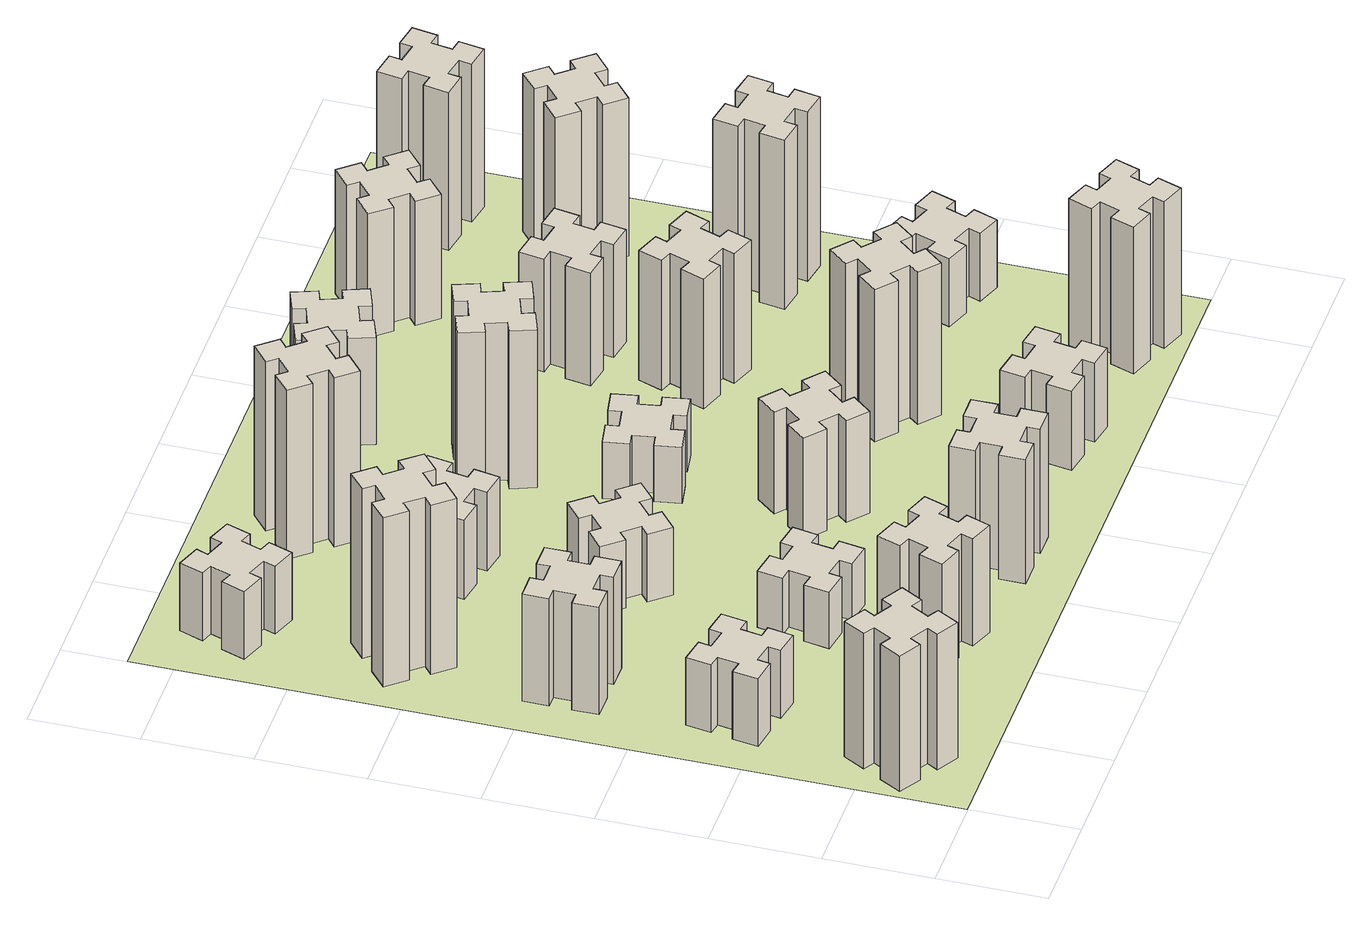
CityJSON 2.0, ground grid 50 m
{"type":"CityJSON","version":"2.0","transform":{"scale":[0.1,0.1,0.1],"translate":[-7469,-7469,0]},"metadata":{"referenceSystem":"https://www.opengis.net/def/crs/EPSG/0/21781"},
"CityObjects":{
"building1":{"type":"Building","attributes":{"class":"1000","function":"1000","usage":"1000","yearOfConstruction":2016,"roofType":"1000","measuredHeight":72,"storeysAboveGround":30,"storeysBelowGround":0},"geometry":[{"type":"Solid","lod":"1","boundaries":[[[[0,1,2,3,4,5,6,7,8,9,10,11,12,13,14,15,16,17,18,19]],[[17,16,20,21]],[[16,15,22,20]],[[15,14,23,22]],[[14,13,24,23]],[[13,12,25,24]],[[12,11,26,25]],[[11,10,27,26]],[[10,9,28,27]],[[9,8,29,28]],[[8,7,30,29]],[[7,6,31,30]],[[6,5,32,31]],[[5,4,33,32]],[[4,3,34,33]],[[3,2,35,34]],[[2,1,36,35]],[[1,0,37,36]],[[0,19,38,37]],[[19,18,39,38]],[[18,17,21,39]],[[24,25,26,27,28,29,30,31,32,33,34,35,36,37,38,39,21,20,22,23]]]]}]},
"building2":{"type":"Building","attributes":{"class":"1000","function":"1000","usage":"1000","yearOfConstruction":2016,"roofType":"1000","measuredHeight":36,"storeysAboveGround":30,"storeysBelowGround":0},"geometry":[{"type":"Solid","lod":"1","boundaries":[[[[40,41,42,43,44,45,46,47,48,49,50,51,52,53,54,55,56,57,58,59]],[[57,56,60,61]],[[56,55,62,60]],[[55,54,63,62]],[[54,53,64,63]],[[53,52,65,64]],[[52,51,66,65]],[[51,50,67,66]],[[50,49,68,67]],[[49,48,69,68]],[[48,47,70,69]],[[47,46,71,70]],[[46,45,72,71]],[[45,44,73,72]],[[44,43,74,73]],[[43,42,75,74]],[[42,41,76,75]],[[41,40,77,76]],[[40,59,78,77]],[[59,58,79,78]],[[58,57,61,79]],[[64,65,66,67,68,69,70,71,72,73,74,75,76,77,78,79,61,60,62,63]]]]}]},
"building3":{"type":"Building","attributes":{"class":"1000","function":"1000","usage":"1000","yearOfConstruction":2016,"roofType":"1000","measuredHeight":57,"storeysAboveGround":30,"storeysBelowGround":0},"geometry":[{"type":"Solid","lod":"1","boundaries":[[[[80,81,82,83,84,85,86,87,88,89,90,91,92,93,94,95,96,97,98,99]],[[97,96,100,101]],[[96,95,102,100]],[[95,94,103,102]],[[94,93,104,103]],[[93,92,105,104]],[[92,91,106,105]],[[91,90,107,106]],[[90,89,108,107]],[[89,88,109,108]],[[88,87,110,109]],[[87,86,111,110]],[[86,85,112,111]],[[85,84,113,112]],[[84,83,114,113]],[[83,82,115,114]],[[82,81,116,115]],[[81,80,117,116]],[[80,99,118,117]],[[99,98,119,118]],[[98,97,101,119]],[[104,105,106,107,108,109,110,111,112,113,114,115,116,117,118,119,101,100,102,103]]]]}]},
"building4":{"type":"Building","attributes":{"class":"1000","function":"1000","usage":"1000","yearOfConstruction":2016,"roofType":"1000","measuredHeight":90,"storeysAboveGround":30,"storeysBelowGround":0},"geometry":[{"type":"Solid","lod":"1","boundaries":[[[[120,121,122,123,124,125,126,127,128,129,130,131,132,133,134,135,136,137,138,139]],[[137,136,140,141]],[[136,135,142,140]],[[135,134,143,142]],[[134,133,144,143]],[[133,132,145,144]],[[132,131,146,145]],[[131,130,147,146]],[[130,129,148,147]],[[129,128,149,148]],[[128,127,150,149]],[[127,126,151,150]],[[126,125,152,151]],[[125,124,153,152]],[[124,123,154,153]],[[123,122,155,154]],[[122,121,156,155]],[[121,120,157,156]],[[120,139,158,157]],[[139,138,159,158]],[[138,137,141,159]],[[144,145,146,147,148,149,150,151,152,153,154,155,156,157,158,159,141,140,142,143]]]]}]},
"building5":{"type":"Building","attributes":{"class":"1000","function":"1000","usage":"1000","yearOfConstruction":2016,"roofType":"1000","measuredHeight":57,"storeysAboveGround":30,"storeysBelowGround":0},"geometry":[{"type":"Solid","lod":"1","boundaries":[[[[160,161,162,163,164,165,166,167,168,169,170,171,172,173,174,175,176,177,178,179]],[[177,176,180,181]],[[176,175,182,180]],[[175,174,183,182]],[[174,173,184,183]],[[173,172,185,184]],[[172,171,186,185]],[[171,170,187,186]],[[170,169,188,187]],[[169,168,189,188]],[[168,167,190,189]],[[167,166,191,190]],[[166,165,192,191]],[[165,164,193,192]],[[164,163,194,193]],[[163,162,195,194]],[[162,161,196,195]],[[161,160,197,196]],[[160,179,198,197]],[[179,178,199,198]],[[178,177,181,199]],[[184,185,186,187,188,189,190,191,192,193,194,195,196,197,198,199,181,180,182,183]]]]}]},
"building6":{"type":"Building","attributes":{"class":"1000","function":"1000","usage":"1000","yearOfConstruction":2016,"roofType":"1000","measuredHeight":36,"storeysAboveGround":30,"storeysBelowGround":0},"geometry":[{"type":"Solid","lod":"1","boundaries":[[[[200,201,202,203,204,205,206,207,208,209,210,211,212,213,214,215,216,217,218,219]],[[217,216,220,221]],[[216,215,222,220]],[[215,214,223,222]],[[214,213,224,223]],[[213,212,225,224]],[[212,211,226,225]],[[211,210,227,226]],[[210,209,228,227]],[[209,208,229,228]],[[208,207,230,229]],[[207,206,231,230]],[[206,205,232,231]],[[205,204,233,232]],[[204,203,234,233]],[[203,202,235,234]],[[202,201,236,235]],[[201,200,237,236]],[[200,219,238,237]],[[219,218,239,238]],[[218,217,221,239]],[[224,225,226,227,228,229,230,231,232,233,234,235,236,237,238,239,221,220,222,223]]]]}]},
"building7":{"type":"Building","attributes":{"class":"1000","function":"1000","usage":"1000","yearOfConstruction":2016,"roofType":"1000","measuredHeight":30,"storeysAboveGround":30,"storeysBelowGround":0},"geometry":[{"type":"Solid","lod":"1","boundaries":[[[[240,241,242,243,244,245,246,247,248,249,250,251,252,253,254,255,256,257,258,259]],[[257,256,260,261]],[[256,255,262,260]],[[255,254,263,262]],[[254,253,264,263]],[[253,252,265,264]],[[252,251,266,265]],[[251,250,267,266]],[[250,249,268,267]],[[249,248,269,268]],[[248,247,270,269]],[[247,246,271,270]],[[246,245,272,271]],[[245,244,273,272]],[[244,243,274,273]],[[243,242,275,274]],[[242,241,276,275]],[[241,240,277,276]],[[240,259,278,277]],[[259,258,279,278]],[[258,257,261,279]],[[264,265,266,267,268,269,270,271,272,273,274,275,276,277,278,279,261,260,262,263]]]]}]},
"building8":{"type":"Building","attributes":{"class":"1000","function":"1000","usage":"1000","yearOfConstruction":2016,"roofType":"1000","measuredHeight":36,"storeysAboveGround":30,"storeysBelowGround":0},"geometry":[{"type":"Solid","lod":"1","boundaries":[[[[280,281,282,283,284,285,286,287,288,289,290,291,292,293,294,295,296,297,298,299]],[[297,296,300,301]],[[296,295,302,300]],[[295,294,303,302]],[[294,293,304,303]],[[293,292,305,304]],[[292,291,306,305]],[[291,290,307,306]],[[290,289,308,307]],[[289,288,309,308]],[[288,287,310,309]],[[287,286,311,310]],[[286,285,312,311]],[[285,284,313,312]],[[284,283,314,313]],[[283,282,315,314]],[[282,281,316,315]],[[281,280,317,316]],[[280,299,318,317]],[[299,298,319,318]],[[298,297,301,319]],[[304,305,306,307,308,309,310,311,312,313,314,315,316,317,318,319,301,300,302,303]]]]}]},
"building9":{"type":"Building","attributes":{"class":"1000","function":"1000","usage":"1000","yearOfConstruction":2016,"roofType":"1000","measuredHeight":42,"storeysAboveGround":30,"storeysBelowGround":0},"geometry":[{"type":"Solid","lod":"1","boundaries":[[[[320,321,322,323,324,325,326,327,328,329,330,331,332,333,334,335,336,337,338,339]],[[337,336,340,341]],[[336,335,342,340]],[[335,334,343,342]],[[334,333,344,343]],[[333,332,345,344]],[[332,331,346,345]],[[331,330,347,346]],[[330,329,348,347]],[[329,328,349,348]],[[328,327,350,349]],[[327,326,351,350]],[[326,325,352,351]],[[325,324,353,352]],[[324,323,354,353]],[[323,322,355,354]],[[322,321,356,355]],[[321,320,357,356]],[[320,339,358,357]],[[339,338,359,358]],[[338,337,341,359]],[[344,345,346,347,348,349,350,351,352,353,354,355,356,357,358,359,341,340,342,343]]]]}]},
"building10":{"type":"Building","attributes":{"class":"1000","function":"1000","usage":"1000","yearOfConstruction":2016,"roofType":"1000","measuredHeight":66,"storeysAboveGround":30,"storeysBelowGround":0},"geometry":[{"type":"Solid","lod":"1","boundaries":[[[[360,361,362,363,364,365,366,367,368,369,370,371,372,373,374,375,376,377,378,379]],[[377,376,380,381]],[[376,375,382,380]],[[375,374,383,382]],[[374,373,384,383]],[[373,372,385,384]],[[372,371,386,385]],[[371,370,387,386]],[[370,369,388,387]],[[369,368,389,388]],[[368,367,390,389]],[[367,366,391,390]],[[366,365,392,391]],[[365,364,393,392]],[[364,363,394,393]],[[363,362,395,394]],[[362,361,396,395]],[[361,360,397,396]],[[360,379,398,397]],[[379,378,399,398]],[[378,377,381,399]],[[384,385,386,387,388,389,390,391,392,393,394,395,396,397,398,399,381,380,382,383]]]]}]},
"building11":{"type":"Building","attributes":{"class":"1000","function":"1000","usage":"1000","yearOfConstruction":2016,"roofType":"1000","measuredHeight":90,"storeysAboveGround":30,"storeysBelowGround":0},"geometry":[{"type":"Solid","lod":"1","boundaries":[[[[400,401,402,403,404,405,406,407,408,409,410,411,412,413,414,415,416,417,418,419]],[[417,416,420,421]],[[416,415,422,420]],[[415,414,423,422]],[[414,413,424,423]],[[413,412,425,424]],[[412,411,426,425]],[[411,410,427,426]],[[410,409,428,427]],[[409,408,429,428]],[[408,407,430,429]],[[407,406,431,430]],[[406,405,432,431]],[[405,404,433,432]],[[404,403,434,433]],[[403,402,435,434]],[[402,401,436,435]],[[401,400,437,436]],[[400,419,438,437]],[[419,418,439,438]],[[418,417,421,439]],[[424,425,426,427,428,429,430,431,432,433,434,435,436,437,438,439,421,420,422,423]]]]}]},
"building12":{"type":"Building","attributes":{"class":"1000","function":"1000","usage":"1000","yearOfConstruction":2016,"roofType":"1000","measuredHeight":54,"storeysAboveGround":30,"storeysBelowGround":0},"geometry":[{"type":"Solid","lod":"1","boundaries":[[[[440,441,442,443,444,445,446,447,448,449,450,451,452,453,454,455,456,457,458,459]],[[457,456,460,461]],[[456,455,462,460]],[[455,454,463,462]],[[454,453,464,463]],[[453,452,465,464]],[[452,451,466,465]],[[451,450,467,466]],[[450,449,468,467]],[[449,448,469,468]],[[448,447,470,469]],[[447,446,471,470]],[[446,445,472,471]],[[445,444,473,472]],[[444,443,474,473]],[[443,442,475,474]],[[442,441,476,475]],[[441,440,477,476]],[[440,459,478,477]],[[459,458,479,478]],[[458,457,461,479]],[[464,465,466,467,468,469,470,471,472,473,474,475,476,477,478,479,461,460,462,463]]]]}]},
"building13":{"type":"Building","attributes":{"class":"1000","function":"1000","usage":"1000","yearOfConstruction":2016,"roofType":"1000","measuredHeight":30,"storeysAboveGround":30,"storeysBelowGround":0},"geometry":[{"type":"Solid","lod":"1","boundaries":[[[[480,481,482,483,484,485,486,487,488,489,490,491,492,493,494,495,496,497,498,499]],[[497,496,500,501]],[[496,495,502,500]],[[495,494,503,502]],[[494,493,504,503]],[[493,492,505,504]],[[492,491,506,505]],[[491,490,507,506]],[[490,489,508,507]],[[489,488,509,508]],[[488,487,510,509]],[[487,486,511,510]],[[486,485,512,511]],[[485,484,513,512]],[[484,483,514,513]],[[483,482,515,514]],[[482,481,516,515]],[[481,480,517,516]],[[480,499,518,517]],[[499,498,519,518]],[[498,497,501,519]],[[504,505,506,507,508,509,510,511,512,513,514,515,516,517,518,519,501,500,502,503]]]]}]},
"building14":{"type":"Building","attributes":{"class":"1000","function":"1000","usage":"1000","yearOfConstruction":2016,"roofType":"1000","measuredHeight":84,"storeysAboveGround":30,"storeysBelowGround":0},"geometry":[{"type":"Solid","lod":"1","boundaries":[[[[520,521,522,523,524,525,526,527,528,529,530,531,532,533,534,535,536,537,538,539]],[[537,536,540,541]],[[536,535,542,540]],[[535,534,543,542]],[[534,533,544,543]],[[533,532,545,544]],[[532,531,546,545]],[[531,530,547,546]],[[530,529,548,547]],[[529,528,549,548]],[[528,527,550,549]],[[527,526,551,550]],[[526,525,552,551]],[[525,524,553,552]],[[524,523,554,553]],[[523,522,555,554]],[[522,521,556,555]],[[521,520,557,556]],[[520,539,558,557]],[[539,538,559,558]],[[538,537,541,559]],[[544,545,546,547,548,549,550,551,552,553,554,555,556,557,558,559,541,540,542,543]]]]}]},
"building15":{"type":"Building","attributes":{"class":"1000","function":"1000","usage":"1000","yearOfConstruction":2016,"roofType":"1000","measuredHeight":42,"storeysAboveGround":30,"storeysBelowGround":0},"geometry":[{"type":"Solid","lod":"1","boundaries":[[[[560,561,562,563,564,565,566,567,568,569,570,571,572,573,574,575,576,577,578,579]],[[577,576,580,581]],[[576,575,582,580]],[[575,574,583,582]],[[574,573,584,583]],[[573,572,585,584]],[[572,571,586,585]],[[571,570,587,586]],[[570,569,588,587]],[[569,568,589,588]],[[568,567,590,589]],[[567,566,591,590]],[[566,565,592,591]],[[565,564,593,592]],[[564,563,594,593]],[[563,562,595,594]],[[562,561,596,595]],[[561,560,597,596]],[[560,579,598,597]],[[579,578,599,598]],[[578,577,581,599]],[[584,585,586,587,588,589,590,591,592,593,594,595,596,597,598,599,581,580,582,583]]]]}]},
"building16":{"type":"Building","attributes":{"class":"1000","function":"1000","usage":"1000","yearOfConstruction":2016,"roofType":"1000","measuredHeight":57,"storeysAboveGround":30,"storeysBelowGround":0},"geometry":[{"type":"Solid","lod":"1","boundaries":[[[[600,601,602,603,604,605,606,607,608,609,610,611,612,613,614,615,616,617,618,619]],[[617,616,620,621]],[[616,615,622,620]],[[615,614,623,622]],[[614,613,624,623]],[[613,612,625,624]],[[612,611,626,625]],[[611,610,627,626]],[[610,609,628,627]],[[609,608,629,628]],[[608,607,630,629]],[[607,606,631,630]],[[606,605,632,631]],[[605,604,633,632]],[[604,603,634,633]],[[603,602,635,634]],[[602,601,636,635]],[[601,600,637,636]],[[600,619,638,637]],[[619,618,639,638]],[[618,617,621,639]],[[624,625,626,627,628,629,630,631,632,633,634,635,636,637,638,639,621,620,622,623]]]]}]},
"building17":{"type":"Building","attributes":{"class":"1000","function":"1000","usage":"1000","yearOfConstruction":2016,"roofType":"1000","measuredHeight":81,"storeysAboveGround":30,"storeysBelowGround":0},"geometry":[{"type":"Solid","lod":"1","boundaries":[[[[640,641,642,643,644,645,646,647,648,649,650,651,652,653,654,655,656,657,658,659]],[[657,656,660,661]],[[656,655,662,660]],[[655,654,663,662]],[[654,653,664,663]],[[653,652,665,664]],[[652,651,666,665]],[[651,650,667,666]],[[650,649,668,667]],[[649,648,669,668]],[[648,647,670,669]],[[647,646,671,670]],[[646,645,672,671]],[[645,644,673,672]],[[644,643,674,673]],[[643,642,675,674]],[[642,641,676,675]],[[641,640,677,676]],[[640,659,678,677]],[[659,658,679,678]],[[658,657,661,679]],[[664,665,666,667,668,669,670,671,672,673,674,675,676,677,678,679,661,660,662,663]]]]}]},
"building18":{"type":"Building","attributes":{"class":"1000","function":"1000","usage":"1000","yearOfConstruction":2016,"roofType":"1000","measuredHeight":69,"storeysAboveGround":30,"storeysBelowGround":0},"geometry":[{"type":"Solid","lod":"1","boundaries":[[[[680,681,682,683,684,685,686,687,688,689,690,691,692,693,694,695,696,697,698,699]],[[697,696,700,701]],[[696,695,702,700]],[[695,694,703,702]],[[694,693,704,703]],[[693,692,705,704]],[[692,691,706,705]],[[691,690,707,706]],[[690,689,708,707]],[[689,688,709,708]],[[688,687,710,709]],[[687,686,711,710]],[[686,685,712,711]],[[685,684,713,712]],[[684,683,714,713]],[[683,682,715,714]],[[682,681,716,715]],[[681,680,717,716]],[[680,699,718,717]],[[699,698,719,718]],[[698,697,701,719]],[[704,705,706,707,708,709,710,711,712,713,714,715,716,717,718,719,701,700,702,703]]]]}]},
"building19":{"type":"Building","attributes":{"class":"1000","function":"1000","usage":"1000","yearOfConstruction":2016,"roofType":"1000","measuredHeight":60,"storeysAboveGround":30,"storeysBelowGround":0},"geometry":[{"type":"Solid","lod":"1","boundaries":[[[[720,721,722,723,724,725,726,727,728,729,730,731,732,733,734,735,736,737,738,739]],[[737,736,740,741]],[[736,735,742,740]],[[735,734,743,742]],[[734,733,744,743]],[[733,732,745,744]],[[732,731,746,745]],[[731,730,747,746]],[[730,729,748,747]],[[729,728,749,748]],[[728,727,750,749]],[[727,726,751,750]],[[726,725,752,751]],[[725,724,753,752]],[[724,723,754,753]],[[723,722,755,754]],[[722,721,756,755]],[[721,720,757,756]],[[720,739,758,757]],[[739,738,759,758]],[[738,737,741,759]],[[744,745,746,747,748,749,750,751,752,753,754,755,756,757,758,759,741,740,742,743]]]]}]},
"building20":{"type":"Building","attributes":{"class":"1000","function":"1000","usage":"1000","yearOfConstruction":2016,"roofType":"1000","measuredHeight":78,"storeysAboveGround":30,"storeysBelowGround":0},"geometry":[{"type":"Solid","lod":"1","boundaries":[[[[760,761,762,763,764,765,766,767,768,769,770,771,772,773,774,775,776,777,778,779]],[[777,776,780,781]],[[776,775,782,780]],[[775,774,783,782]],[[774,773,784,783]],[[773,772,785,784]],[[772,771,786,785]],[[771,770,787,786]],[[770,769,788,787]],[[769,768,789,788]],[[768,767,790,789]],[[767,766,791,790]],[[766,765,792,791]],[[765,764,793,792]],[[764,763,794,793]],[[763,762,795,794]],[[762,761,796,795]],[[761,760,797,796]],[[760,779,798,797]],[[779,778,799,798]],[[778,777,781,799]],[[784,785,786,787,788,789,790,791,792,793,794,795,796,797,798,799,781,780,782,783]]]]}]},
"building21":{"type":"Building","attributes":{"class":"1000","function":"1000","usage":"1000","yearOfConstruction":2016,"roofType":"1000","measuredHeight":66,"storeysAboveGround":30,"storeysBelowGround":0},"geometry":[{"type":"Solid","lod":"1","boundaries":[[[[800,801,802,803,804,805,806,807,808,809,810,811,812,813,814,815,816,817,818,819]],[[817,816,820,821]],[[816,815,822,820]],[[815,814,823,822]],[[814,813,824,823]],[[813,812,825,824]],[[812,811,826,825]],[[811,810,827,826]],[[810,809,828,827]],[[809,808,829,828]],[[808,807,830,829]],[[807,806,831,830]],[[806,805,832,831]],[[805,804,833,832]],[[804,803,834,833]],[[803,802,835,834]],[[802,801,836,835]],[[801,800,837,836]],[[800,819,838,837]],[[819,818,839,838]],[[818,817,821,839]],[[824,825,826,827,828,829,830,831,832,833,834,835,836,837,838,839,821,820,822,823]]]]}]},
"building22":{"type":"Building","attributes":{"class":"1000","function":"1000","usage":"1000","yearOfConstruction":2016,"roofType":"1000","measuredHeight":36,"storeysAboveGround":30,"storeysBelowGround":0},"geometry":[{"type":"Solid","lod":"1","boundaries":[[[[840,841,842,843,844,845,846,847,848,849,850,851,852,853,854,855,856,857,858,859]],[[857,856,860,861]],[[856,855,862,860]],[[855,854,863,862]],[[854,853,864,863]],[[853,852,865,864]],[[852,851,866,865]],[[851,850,867,866]],[[850,849,868,867]],[[849,848,869,868]],[[848,847,870,869]],[[847,846,871,870]],[[846,845,872,871]],[[845,844,873,872]],[[844,843,874,873]],[[843,842,875,874]],[[842,841,876,875]],[[841,840,877,876]],[[840,859,878,877]],[[859,858,879,878]],[[858,857,861,879]],[[864,865,866,867,868,869,870,871,872,873,874,875,876,877,878,879,861,860,862,863]]]]}]},
"building23":{"type":"Building","attributes":{"class":"1000","function":"1000","usage":"1000","yearOfConstruction":2016,"roofType":"1000","measuredHeight":90,"storeysAboveGround":30,"storeysBelowGround":0},"geometry":[{"type":"Solid","lod":"1","boundaries":[[[[880,881,882,883,884,885,886,887,888,889,890,891,892,893,894,895,896,897,898,899]],[[897,896,900,901]],[[896,895,902,900]],[[895,894,903,902]],[[894,893,904,903]],[[893,892,905,904]],[[892,891,906,905]],[[891,890,907,906]],[[890,889,908,907]],[[889,888,909,908]],[[888,887,910,909]],[[887,886,911,910]],[[886,885,912,911]],[[885,884,913,912]],[[884,883,914,913]],[[883,882,915,914]],[[882,881,916,915]],[[881,880,917,916]],[[880,899,918,917]],[[899,898,919,918]],[[898,897,901,919]],[[904,905,906,907,908,909,910,911,912,913,914,915,916,917,918,919,901,900,902,903]]]]}]},
"building24":{"type":"Building","attributes":{"class":"1000","function":"1000","usage":"1000","yearOfConstruction":2016,"roofType":"1000","measuredHeight":84,"storeysAboveGround":30,"storeysBelowGround":0},"geometry":[{"type":"Solid","lod":"1","boundaries":[[[[920,921,922,923,924,925,926,927,928,929,930,931,932,933,934,935,936,937,938,939]],[[937,936,940,941]],[[936,935,942,940]],[[935,934,943,942]],[[934,933,944,943]],[[933,932,945,944]],[[932,931,946,945]],[[931,930,947,946]],[[930,929,948,947]],[[929,928,949,948]],[[928,927,950,949]],[[927,926,951,950]],[[926,925,952,951]],[[925,924,953,952]],[[924,923,954,953]],[[923,922,955,954]],[[922,921,956,955]],[[921,920,957,956]],[[920,939,958,957]],[[939,938,959,958]],[[938,937,941,959]],[[944,945,946,947,948,949,950,951,952,953,954,955,956,957,958,959,941,940,942,943]]]]}]},
"building25":{"type":"Building","attributes":{"class":"1000","function":"1000","usage":"1000","yearOfConstruction":2016,"roofType":"1000","measuredHeight":84,"storeysAboveGround":30,"storeysBelowGround":0},"geometry":[{"type":"Solid","lod":"1","boundaries":[[[[960,961,962,963,964,965,966,967,968,969,970,971,972,973,974,975,976,977,978,979]],[[977,976,980,981]],[[976,975,982,980]],[[975,974,983,982]],[[974,973,984,983]],[[973,972,985,984]],[[972,971,986,985]],[[971,970,987,986]],[[970,969,988,987]],[[969,968,989,988]],[[968,967,990,989]],[[967,966,991,990]],[[966,965,992,991]],[[965,964,993,992]],[[964,963,994,993]],[[963,962,995,994]],[[962,961,996,995]],[[961,960,997,996]],[[960,979,998,997]],[[979,978,999,998]],[[978,977,981,999]],[[984,985,986,987,988,989,990,991,992,993,994,995,996,997,998,999,981,980,982,983]]]]}]},
"landuse1":{"type":"LandUse","attributes":{"name":"plot1","function":"1010"},"geometry":[{"type":"MultiSurface","lod":"1","boundaries":[[[1000,1001,1002,1003]]]}]}
},
"vertices":[
[177,305,0],[264,255,0],[234,203,0],[338,143,0],[398,247,0],[346,277,0],[396,364,0],[448,334,0],[508,438,0],[404,498,0],[374,446,0],[287,496,0],[317,548,0],[213,608,0],[153,504,0],[205,474,0],[155,387,0],[103,417,0],[43,313,0],[147,253,0],[155,387,720],[103,417,720],[205,474,720],[153,504,720],[213,608,720],[317,548,720],[287,496,720],[374,446,720],[404,498,720],[508,438,720],[448,334,720],[396,364,720],[346,277,720],[398,247,720],[338,143,720],[234,203,720],[264,255,720],[177,305,720],[147,253,720],[43,313,720],
[307,1016,0],[405,998,0],[395,939,0],[513,918,0],[534,1037,0],[475,1047,0],[492,1145,0],[551,1135,0],[572,1253,0],[454,1274,0],[444,1215,0],[345,1232,0],[356,1291,0],[237,1312,0],[217,1194,0],[276,1184,0],[258,1085,0],[199,1096,0],[178,977,0],[297,957,0],[258,1085,360],[199,1096,360],[276,1184,360],[217,1194,360],[237,1312,360],[356,1291,360],[345,1232,360],[444,1215,360],[454,1274,360],[572,1253,360],[551,1135,360],[492,1145,360],[475,1047,360],[534,1037,360],[513,918,360],[395,939,360],[405,998,360],[307,1016,360],[297,957,360],[178,977,360],
[425,1965,0],[325,1965,0],[325,2025,0],[205,2025,0],[205,1905,0],[265,1905,0],[265,1805,0],[205,1805,0],[205,1685,0],[325,1685,0],[325,1745,0],[425,1745,0],[425,1685,0],[545,1685,0],[545,1805,0],[485,1805,0],[485,1905,0],[545,1905,0],[545,2025,0],[425,2025,0],[485,1905,570],[545,1905,570],[485,1805,570],[545,1805,570],[545,1685,570],[425,1685,570],[425,1745,570],[325,1745,570],[325,1685,570],[205,1685,570],[205,1805,570],[265,1805,570],[265,1905,570],[205,1905,570],[205,2025,570],[325,2025,570],[325,1965,570],[425,1965,570],[425,2025,570],[545,2025,570],
[492,2628,0],[427,2704,0],[473,2743,0],[396,2835,0],[304,2758,0],[343,2712,0],[266,2647,0],[228,2693,0],[136,2616,0],[213,2524,0],[259,2563,0],[323,2486,0],[277,2448,0],[354,2356,0],[446,2433,0],[408,2479,0],[484,2543,0],[523,2497,0],[615,2574,0],[538,2666,0],[484,2543,900],[523,2497,900],[408,2479,900],[446,2433,900],[354,2356,900],[277,2448,900],[323,2486,900],[259,2563,900],[213,2524,900],[136,2616,900],[228,2693,900],[266,2647,900],[343,2712,900],[304,2758,900],[396,2835,900],[473,2743,900],[427,2704,900],[492,2628,900],[538,2666,900],[615,2574,900],
[1202,391,0],[1236,485,0],[1292,464,0],[1333,577,0],[1220,618,0],[1200,562,0],[1106,596,0],[1127,652,0],[1014,693,0],[973,580,0],[1029,560,0],[995,466,0],[939,487,0],[897,374,0],[1010,333,0],[1031,389,0],[1125,355,0],[1104,299,0],[1217,257,0],[1258,370,0],[1125,355,570],[1104,299,570],[1031,389,570],[1010,333,570],[897,374,570],[939,487,570],[995,466,570],[1029,560,570],[973,580,570],[1014,693,570],[1127,652,570],[1106,596,570],[1200,562,570],[1220,618,570],[1333,577,570],[1292,464,570],[1236,485,570],[1202,391,570],[1258,370,570],[1217,257,570],
[462,3251,0],[496,3345,0],[552,3324,0],[593,3437,0],[480,3478,0],[460,3422,0],[366,3456,0],[387,3512,0],[274,3553,0],[233,3440,0],[289,3420,0],[255,3326,0],[199,3347,0],[157,3234,0],[270,3193,0],[291,3249,0],[385,3215,0],[364,3159,0],[477,3117,0],[518,3230,0],[385,3215,360],[364,3159,360],[291,3249,360],[270,3193,360],[157,3234,360],[199,3347,360],[255,3326,360],[289,3420,360],[233,3440,360],[274,3553,360],[387,3512,360],[366,3456,360],[460,3422,360],[480,3478,360],[593,3437,360],[552,3324,360],[496,3345,360],[462,3251,360],[518,3230,360],[477,3117,360],
[1016,1084,0],[998,985,0],[939,996,0],[918,877,0],[1037,857,0],[1047,916,0],[1145,898,0],[1135,839,0],[1253,818,0],[1274,937,0],[1215,947,0],[1232,1045,0],[1291,1035,0],[1312,1153,0],[1194,1174,0],[1184,1115,0],[1085,1132,0],[1096,1191,0],[977,1212,0],[957,1094,0],[1085,1132,300],[1096,1191,300],[1184,1115,300],[1194,1174,300],[1312,1153,300],[1291,1035,300],[1232,1045,300],[1215,947,300],[1274,937,300],[1253,818,300],[1135,839,300],[1145,898,300],[1047,916,300],[1037,857,300],[918,877,300],[939,996,300],[998,985,300],[1016,1084,300],[957,1094,300],[977,1212,300],
[1083,1972,0],[1006,1907,0],[968,1953,0],[876,1876,0],[953,1784,0],[999,1823,0],[1063,1746,0],[1017,1708,0],[1094,1616,0],[1186,1693,0],[1148,1739,0],[1224,1803,0],[1263,1757,0],[1355,1834,0],[1278,1926,0],[1232,1888,0],[1167,1964,0],[1213,2003,0],[1136,2095,0],[1044,2018,0],[1167,1964,360],[1213,2003,360],[1232,1888,360],[1278,1926,360],[1355,1834,360],[1263,1757,360],[1224,1803,360],[1148,1739,360],[1186,1693,360],[1094,1616,360],[1017,1708,360],[1063,1746,360],[999,1823,360],[953,1784,360],[876,1876,360],[968,1953,360],[1006,1907,360],[1083,1972,360],[1044,2018,360],[1136,2095,360],
[1115,2527,0],[1132,2625,0],[1191,2615,0],[1212,2733,0],[1094,2754,0],[1084,2695,0],[985,2712,0],[996,2771,0],[877,2792,0],[857,2674,0],[916,2664,0],[898,2565,0],[839,2576,0],[818,2457,0],[937,2437,0],[947,2496,0],[1045,2478,0],[1035,2419,0],[1153,2398,0],[1174,2517,0],[1045,2478,420],[1035,2419,420],[947,2496,420],[937,2437,420],[818,2457,420],[839,2576,420],[898,2565,420],[916,2664,420],[857,2674,420],[877,2792,420],[996,2771,420],[985,2712,420],[1084,2695,420],[1094,2754,420],[1212,2733,420],[1191,2615,420],[1132,2625,420],[1115,2527,420],[1174,2517,420],[1153,2398,420],
[1865,325,0],[1865,425,0],[1925,425,0],[1925,545,0],[1805,545,0],[1805,485,0],[1705,485,0],[1705,545,0],[1585,545,0],[1585,425,0],[1645,425,0],[1645,325,0],[1585,325,0],[1585,205,0],[1705,205,0],[1705,265,0],[1805,265,0],[1805,205,0],[1925,205,0],[1925,325,0],[1805,265,660],[1805,205,660],[1705,265,660],[1705,205,660],[1585,205,660],[1585,325,660],[1645,325,660],[1645,425,660],[1585,425,660],[1585,545,660],[1705,545,660],[1705,485,660],[1805,485,660],[1805,545,660],[1925,545,660],[1925,425,660],[1865,425,660],[1865,325,660],[1925,325,660],[1925,205,660],
[999,3203,0],[1063,3126,0],[1017,3088,0],[1094,2996,0],[1186,3073,0],[1148,3119,0],[1224,3183,0],[1263,3137,0],[1355,3214,0],[1278,3306,0],[1232,3268,0],[1167,3344,0],[1213,3383,0],[1136,3475,0],[1044,3398,0],[1083,3352,0],[1006,3287,0],[968,3333,0],[876,3256,0],[953,3164,0],[1006,3287,900],[968,3333,900],[1083,3352,900],[1044,3398,900],[1136,3475,900],[1213,3383,900],[1167,3344,900],[1232,3268,900],[1278,3306,900],[1355,3214,900],[1263,3137,900],[1224,3183,900],[1148,3119,900],[1186,3073,900],[1094,2996,900],[1017,3088,900],[1063,3126,900],[999,3203,900],[953,3164,900],[876,3256,900],
[1746,1163,0],[1823,1099,0],[1784,1053,0],[1876,976,0],[1953,1068,0],[1907,1106,0],[1972,1183,0],[2018,1144,0],[2095,1236,0],[2003,1313,0],[1964,1267,0],[1888,1332,0],[1926,1378,0],[1834,1455,0],[1757,1363,0],[1803,1324,0],[1739,1248,0],[1693,1286,0],[1616,1194,0],[1708,1117,0],[1739,1248,540],[1693,1286,540],[1803,1324,540],[1757,1363,540],[1834,1455,540],[1926,1378,540],[1888,1332,540],[1964,1267,540],[2003,1313,540],[2095,1236,540],[2018,1144,540],[1972,1183,540],[1907,1106,540],[1953,1068,540],[1876,976,540],[1784,1053,540],[1823,1099,540],[1746,1163,540],[1708,1117,540],[1616,1194,540],
[1972,1925,0],[1955,2024,0],[2014,2034,0],[1993,2152,0],[1875,2131,0],[1885,2072,0],[1787,2055,0],[1777,2114,0],[1658,2093,0],[1679,1975,0],[1738,1985,0],[1756,1887,0],[1697,1877,0],[1717,1758,0],[1836,1779,0],[1825,1838,0],[1924,1856,0],[1934,1797,0],[2052,1817,0],[2031,1936,0],[1924,1856,300],[1934,1797,300],[1825,1838,300],[1836,1779,300],[1717,1758,300],[1697,1877,300],[1756,1887,300],[1738,1985,300],[1679,1975,300],[1658,2093,300],[1777,2114,300],[1787,2055,300],[1885,2072,300],[1875,2131,300],[1993,2152,300],[2014,2034,300],[1955,2024,300],[1972,1925,300],[2031,1936,300],[2052,1817,300],
[1876,2586,0],[1842,2680,0],[1898,2700,0],[1857,2813,0],[1744,2772,0],[1765,2716,0],[1671,2682,0],[1650,2738,0],[1537,2697,0],[1579,2584,0],[1635,2605,0],[1669,2511,0],[1613,2490,0],[1654,2377,0],[1767,2419,0],[1746,2475,0],[1840,2509,0],[1860,2453,0],[1973,2494,0],[1932,2607,0],[1840,2509,840],[1860,2453,840],[1746,2475,840],[1767,2419,840],[1654,2377,840],[1613,2490,840],[1669,2511,840],[1635,2605,840],[1579,2584,840],[1537,2697,840],[1650,2738,840],[1671,2682,840],[1765,2716,840],[1744,2772,840],[1857,2813,840],[1898,2700,840],[1842,2680,840],[1876,2586,840],[1932,2607,840],[1973,2494,840],
[2527,276,0],[2625,258,0],[2615,199,0],[2733,178,0],[2754,297,0],[2695,307,0],[2712,405,0],[2771,395,0],[2792,513,0],[2674,534,0],[2664,475,0],[2565,492,0],[2576,551,0],[2457,572,0],[2437,454,0],[2496,444,0],[2478,345,0],[2419,356,0],[2398,237,0],[2517,217,0],[2478,345,420],[2419,356,420],[2496,444,420],[2437,454,420],[2457,572,420],[2576,551,420],[2565,492,420],[2664,475,420],[2674,534,420],[2792,513,420],[2771,395,420],[2712,405,420],[2695,307,420],[2754,297,420],[2733,178,420],[2615,199,420],[2625,258,420],[2527,276,420],[2517,217,420],[2398,237,420],
[1846,3215,0],[1940,3249,0],[1960,3193,0],[2073,3234,0],[2032,3347,0],[1976,3326,0],[1942,3420,0],[1998,3440,0],[1957,3553,0],[1844,3512,0],[1865,3456,0],[1771,3422,0],[1750,3478,0],[1637,3437,0],[1679,3324,0],[1735,3345,0],[1769,3251,0],[1713,3230,0],[1754,3117,0],[1867,3159,0],[1769,3251,570],[1713,3230,570],[1735,3345,570],[1679,3324,570],[1637,3437,570],[1750,3478,570],[1771,3422,570],[1865,3456,570],[1844,3512,570],[1957,3553,570],[1998,3440,570],[1942,3420,570],[1976,3326,570],[2032,3347,570],[2073,3234,570],[1960,3193,570],[1940,3249,570],[1846,3215,570],[1867,3159,570],[1754,3117,570],
[2647,1006,0],[2712,1083,0],[2758,1044,0],[2835,1136,0],[2743,1213,0],[2704,1167,0],[2628,1232,0],[2666,1278,0],[2574,1355,0],[2497,1263,0],[2543,1224,0],[2479,1148,0],[2433,1186,0],[2356,1094,0],[2448,1017,0],[2486,1063,0],[2563,999,0],[2524,953,0],[2616,876,0],[2693,968,0],[2563,999,810],[2524,953,810],[2486,1063,810],[2448,1017,810],[2356,1094,810],[2433,1186,810],[2479,1148,810],[2543,1224,810],[2497,1263,810],[2574,1355,810],[2666,1278,810],[2628,1232,810],[2704,1167,810],[2743,1213,810],[2835,1136,810],[2758,1044,810],[2712,1083,810],[2647,1006,810],[2693,968,810],[2616,876,810],
[2682,1871,0],[2716,1965,0],[2772,1944,0],[2813,2057,0],[2700,2098,0],[2680,2042,0],[2586,2076,0],[2607,2132,0],[2494,2173,0],[2453,2060,0],[2509,2040,0],[2475,1946,0],[2419,1967,0],[2377,1854,0],[2490,1813,0],[2511,1869,0],[2605,1835,0],[2584,1779,0],[2697,1737,0],[2738,1850,0],[2605,1835,690],[2584,1779,690],[2511,1869,690],[2490,1813,690],[2377,1854,690],[2419,1967,690],[2475,1946,690],[2509,2040,690],[2453,2060,690],[2494,2173,690],[2607,2132,690],[2586,2076,690],[2680,2042,690],[2700,2098,690],[2813,2057,690],[2772,1944,690],[2716,1965,690],[2682,1871,690],[2738,1850,690],[2697,1737,690],
[2664,2595,0],[2565,2612,0],[2576,2671,0],[2457,2692,0],[2437,2574,0],[2496,2564,0],[2478,2465,0],[2419,2476,0],[2398,2357,0],[2517,2337,0],[2527,2396,0],[2625,2378,0],[2615,2319,0],[2733,2298,0],[2754,2417,0],[2695,2427,0],[2712,2525,0],[2771,2515,0],[2792,2633,0],[2674,2654,0],[2712,2525,600],[2771,2515,600],[2695,2427,600],[2754,2417,600],[2733,2298,600],[2615,2319,600],[2625,2378,600],[2527,2396,600],[2517,2337,600],[2398,2357,600],[2419,2476,600],[2478,2465,600],[2496,2564,600],[2437,2574,600],[2457,2692,600],[2576,2671,600],[2565,2612,600],[2664,2595,600],[2674,2654,600],[2792,2633,600],
[3251,189,0],[3345,155,0],[3324,99,0],[3437,57,0],[3478,170,0],[3422,191,0],[3456,285,0],[3512,264,0],[3553,377,0],[3440,418,0],[3420,362,0],[3326,396,0],[3347,452,0],[3234,493,0],[3193,380,0],[3249,360,0],[3215,266,0],[3159,287,0],[3117,174,0],[3230,133,0],[3215,266,780],[3159,287,780],[3249,360,780],[3193,380,780],[3234,493,780],[3347,452,780],[3326,396,780],[3420,362,780],[3440,418,780],[3553,377,780],[3512,264,780],[3456,285,780],[3422,191,780],[3478,170,780],[3437,57,780],[3324,99,780],[3345,155,780],[3251,189,780],[3230,133,780],[3117,174,780],
[2812,3368,0],[2747,3444,0],[2793,3483,0],[2716,3575,0],[2624,3498,0],[2663,3452,0],[2586,3387,0],[2548,3433,0],[2456,3356,0],[2533,3264,0],[2579,3303,0],[2643,3226,0],[2597,3188,0],[2674,3096,0],[2766,3173,0],[2728,3219,0],[2804,3283,0],[2843,3237,0],[2935,3314,0],[2858,3406,0],[2804,3283,660],[2843,3237,660],[2728,3219,660],[2766,3173,660],[2674,3096,660],[2597,3188,660],[2643,3226,660],[2579,3303,660],[2533,3264,660],[2456,3356,660],[2548,3433,660],[2586,3387,660],[2663,3452,660],[2624,3498,660],[2716,3575,660],[2793,3483,660],[2747,3444,660],[2812,3368,660],[2858,3406,660],[2935,3314,660],
[3351,1029,0],[3445,995,0],[3424,939,0],[3537,897,0],[3578,1010,0],[3522,1031,0],[3556,1125,0],[3612,1104,0],[3653,1217,0],[3540,1258,0],[3520,1202,0],[3426,1236,0],[3447,1292,0],[3334,1333,0],[3293,1220,0],[3349,1200,0],[3315,1106,0],[3259,1127,0],[3217,1014,0],[3330,973,0],[3315,1106,360],[3259,1127,360],[3349,1200,360],[3293,1220,360],[3334,1333,360],[3447,1292,360],[3426,1236,360],[3520,1202,360],[3540,1258,360],[3653,1217,360],[3612,1104,360],[3556,1125,360],[3522,1031,360],[3578,1010,360],[3537,897,360],[3424,939,360],[3445,995,360],[3351,1029,360],[3330,973,360],[3217,1014,360],
[3435,1787,0],[3452,1885,0],[3511,1875,0],[3532,1993,0],[3414,2014,0],[3404,1955,0],[3305,1972,0],[3316,2031,0],[3197,2052,0],[3177,1934,0],[3236,1924,0],[3218,1825,0],[3159,1836,0],[3138,1717,0],[3257,1697,0],[3267,1756,0],[3365,1738,0],[3355,1679,0],[3473,1658,0],[3494,1777,0],[3365,1738,900],[3355,1679,900],[3267,1756,900],[3257,1697,900],[3138,1717,900],[3159,1836,900],[3218,1825,900],[3236,1924,900],[3177,1934,900],[3197,2052,900],[3316,2031,900],[3305,1972,900],[3404,1955,900],[3414,2014,900],[3532,1993,900],[3511,1875,900],[3452,1885,900],[3435,1787,900],[3494,1777,900],[3473,1658,900],
[3452,2728,0],[3387,2804,0],[3433,2843,0],[3356,2935,0],[3264,2858,0],[3303,2812,0],[3226,2747,0],[3188,2793,0],[3096,2716,0],[3173,2624,0],[3219,2663,0],[3283,2586,0],[3237,2548,0],[3314,2456,0],[3406,2533,0],[3368,2579,0],[3444,2643,0],[3483,2597,0],[3575,2674,0],[3498,2766,0],[3444,2643,840],[3483,2597,840],[3368,2579,840],[3406,2533,840],[3314,2456,840],[3237,2548,840],[3283,2586,840],[3219,2663,840],[3173,2624,840],[3096,2716,840],[3188,2793,840],[3226,2747,840],[3303,2812,840],[3264,2858,840],[3356,2935,840],[3433,2843,840],[3387,2804,840],[3452,2728,840],[3498,2766,840],[3575,2674,840],
[3404,3435,0],[3305,3452,0],[3316,3511,0],[3197,3532,0],[3177,3414,0],[3236,3404,0],[3218,3305,0],[3159,3316,0],[3138,3197,0],[3257,3177,0],[3267,3236,0],[3365,3218,0],[3355,3159,0],[3473,3138,0],[3494,3257,0],[3435,3267,0],[3452,3365,0],[3511,3355,0],[3532,3473,0],[3414,3494,0],[3452,3365,840],[3511,3355,840],[3435,3267,840],[3494,3257,840],[3473,3138,840],[3355,3159,840],[3365,3218,840],[3267,3236,840],[3257,3177,840],[3138,3197,840],[3159,3316,840],[3218,3305,840],[3236,3404,840],[3177,3414,840],[3197,3532,840],[3316,3511,840],[3305,3452,840],[3404,3435,840],[3414,3494,840],[3532,3473,840],
[5,3705,0],[3705,3705,0],[3705,5,0],[5,5,0]
]}
